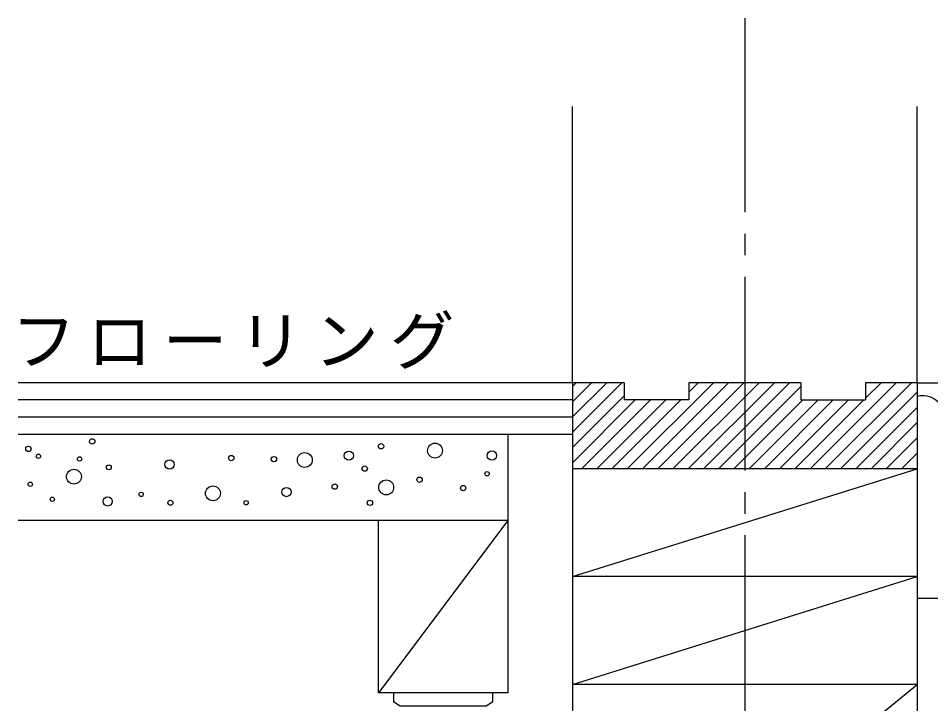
# Model space of a CAD drawing. Units: millimetres, scale not verified. Extents: x -688 to 687, y -487 to 475.
# Drawn here: x -433.6 to -221.9, y 23.3 to 182.4 of the extents above; entities that cross this region are included whole.
import ezdxf

# ---------------------------------------------------------------- set-up
doc = ezdxf.new("R2010")
doc.units = ezdxf.units.MM
doc.header["$LTSCALE"] = 5
doc.linetypes.add('CHAIN2', pattern=[12, 9, -1, 1, -1])
doc.layers.add('1-0_中心線', color=7, linetype='CHAIN2')
doc.layers.add('1-2_太線１', color=7, linetype='Continuous')
doc.styles.add('ＭＳ ゴシック', font='')
doc.styles.get('ＭＳ ゴシック').set_extended_font_data('MS Gothic')

msp = doc.modelspace()

# ---------------------------------------------------------------- linework, layer by layer
at = {"layer": '1-0_中心線'}
msp.add_line((-265.026, 182.446), (-265.026, -69.554), dxfattribs=at)
at = {"layer": '1-2_太線１'}
for p, q in [((-305.026, 97.844), (-305.026, 161.993)), ((-225.026, 97.844), (-225.026, 161.993)), ((-305.026, 97.844), (-433.63, 97.844)), ((-305.026, 97.844), (-305.026, 85.844)), ((-305.026, 97.844), (-305.026, -37.156)), ((-293.026, 97.844), (-305.026, 97.844)), ((-305.026, 96.975), (-304.157, 97.844)), ((-305.026, 93.44), (-300.621, 97.844)), ((-305.026, 89.904), (-297.086, 97.844)), ((-305.026, 86.369), (-293.55, 97.844)), ((-293.026, 97.844), (-293.026, 93.844)), ((-292.337, 77.844), (-272.337, 97.844)), ((-288.802, 77.844), (-268.801, 97.844)), ((-285.266, 77.844), (-265.266, 97.844)), ((-281.73, 77.844), (-261.73, 97.844)), ((-278.195, 77.844), (-258.195, 97.844)), ((-252.026, 97.844), (-278.026, 97.844)), ((-278.026, 97.844), (-278.026, 93.844)), ((-278.026, 95.691), (-275.873, 97.844)), ((-274.659, 77.844), (-254.659, 97.844)), ((-249.911, 77.844), (-229.911, 97.844)), ((-246.375, 77.844), (-226.375, 97.844)), ((-237.026, 97.8), (-236.982, 97.844)), ((-237.026, 94.265), (-233.446, 97.844)), ((-225.026, 97.844), (-86.495, 97.844)), ((-225.026, 97.844), (-225.026, 47.844)), ((-225.026, 97.844), (-225.026, -37.156)), ((-271.124, 77.844), (-252.026, 96.942)), ((-242.84, 77.844), (-225.026, 95.658)), ((-305.026, 93.844), (-433.63, 93.844)), ((-305.026, 82.833), (-293.026, 94.833)), ((-305.026, 79.298), (-290.479, 93.844)), ((-302.944, 77.844), (-286.944, 93.844)), ((-299.408, 77.844), (-283.408, 93.844)), ((-295.873, 77.844), (-279.873, 93.844)), ((-278.026, 93.844), (-293.026, 93.844)), ((-267.588, 77.844), (-251.588, 93.844)), ((-264.053, 77.844), (-248.053, 93.844)), ((-260.517, 77.844), (-244.517, 93.844)), ((-256.982, 77.844), (-240.982, 93.844)), ((-253.446, 77.844), (-237.446, 93.844)), ((-239.304, 77.844), (-225.026, 92.122)), ((-305.026, 89.844), (-433.63, 89.844)), ((-235.768, 77.844), (-225.026, 88.587)), ((-305.026, 85.844), (-433.63, 85.844)), ((-320.026, 85.844), (-433.63, 85.844)), ((-320.026, 85.844), (-320.026, 65.844)), ((-232.233, 77.844), (-225.026, 85.051)), ((-228.697, 77.844), (-225.026, 81.516)), ((-305.026, 52.844), (-225.026, 77.844)), ((-225.026, 77.844), (-305.026, 77.844)), ((-225.162, 77.844), (-225.026, 77.98)), ((-320.026, 65.844), (-433.63, 65.844)), ((-320.026, 65.844), (-350.026, 65.844)), ((-305.026, 27.844), (-225.026, 52.844)), ((-225.026, 52.844), (-305.026, 52.844)), ((-225.026, 47.844), (-86.495, 47.844)), ((-305.026, -37.156), (-225.026, 27.844)), ((-225.026, 27.844), (-305.026, 27.844)), ((-346.526, 25.844), (-346.526, 23.844)), ((-323.526, 23.844), (-323.526, 25.844))]:
    msp.add_line(p, q, dxfattribs=at)
for points in [[(-252.026, 97.844), (-252.026, 93.844), (-237.026, 93.844)], [(-225.026, 97.844), (-237.026, 97.844), (-237.026, 93.844)], [(-320.026, 65.844), (-350.026, 25.844), (-350.026, 65.844)], [(-320.026, 65.844), (-320.026, 25.844), (-350.026, 25.844)], [(-346.526, 23.844), (-345.026, 22.844), (-325.026, 22.844), (-323.526, 23.844)]]:
    msp.add_lwpolyline(points, dxfattribs=at)
for centre, radius in [((-416.456, 84.242), 0.619), ((-431.277, 82.499), 0.619), ((-349.453, 83.093), 0.619), ((-336.933, 82.1), 1.728), ((-428.964, 80.781), 0.499), ((-419.396, 80.158), 0.499), ((-384.209, 80.367), 0.619), ((-374.295, 80.112), 0.619), ((-367.141, 79.914), 1.728), ((-356.924, 80.919), 1.071), ((-323.733, 80.951), 1.071), ((-412.614, 78.221), 0.571), ((-398.532, 78.884), 1.071), ((-353.229, 77.926), 0.619), ((-420.716, 76.05), 1.728), ((-324.844, 76.728), 0.499), ((-430.847, 74.278), 0.499), ((-360.185, 73.753), 0.619), ((-348.261, 73.554), 1.728), ((-340.51, 75.343), 0.619), ((-405.107, 71.925), 0.499), ((-388.469, 72.175), 1.728), ((-371.395, 72.477), 1.071), ((-330.4, 73.395), 0.619), ((-425.726, 70.818), 0.499), ((-412.878, 70.307), 1.071), ((-398.326, 69.987), 0.571), ((-380.749, 69.987), 0.499), ((-352.037, 69.977), 0.619)]:
    msp.add_circle(centre, radius, dxfattribs=at)
msp.add_arc((-223.784, 89.844), 5, 0, 104.38472, dxfattribs=at)

# ---------------------------------------------------------------- texts
at = {"layer": '1-0_中心線', "insert": (-435.219, 101.071), "char_height": 11, "attachment_point": 7, "style": 'ＭＳ ゴシック'}
msp.add_mtext('\\T1.17;フローリング', dxfattribs=at)

doc.saveas('drawing.dxf')
